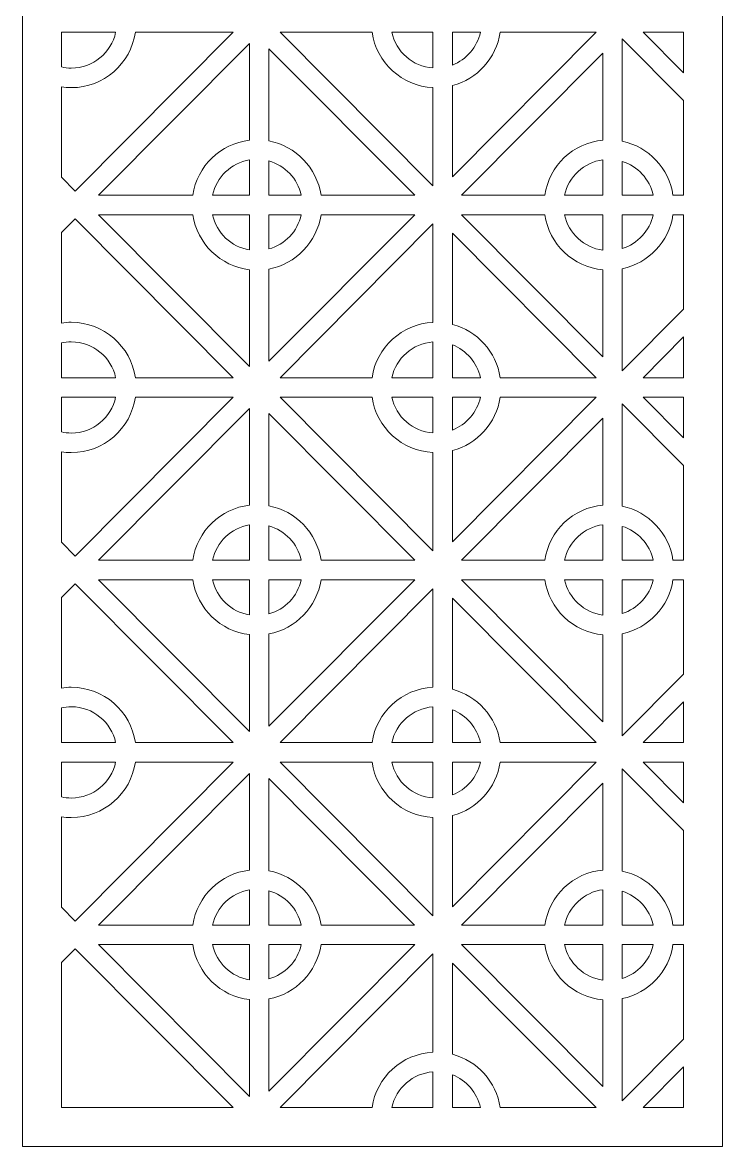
# Model space of a CAD drawing. Header units: centimetres. Extents: x -8.5 to 0.2, y -11.2 to 12.7.
# Drawn here: x -8.54 to -4.64, y -11.21 to -4.96 of the extents above; entities that cross this region are included whole.
import ezdxf

# ---------------------------------------------------------------- set-up
doc = ezdxf.new("R2010")
doc.units = ezdxf.units.CM
doc.header["$MEASUREMENT"] = 0
doc.layers.add('layer 1', color=7, linetype='Continuous')

msp = doc.modelspace()

# ---------------------------------------------------------------- linework, layer by layer
at = {"layer": 'layer 1', "color": 177, "lineweight": 9}
for points, knots in [([(-8.53788, -11.21428), (-8.53788, -11.21428), (-8.53788, 12.68389), (-8.53788, 12.68389), (-8.53788, 12.68389), (-8.53788, 12.68389), (-4.63909, 12.68389), (-4.63909, 12.68389), (-4.63909, 12.68389), (-4.63909, 12.68389), (-4.63909, -11.21428), (-4.63909, -11.21428), (-4.63909, -11.21428), (-4.63909, -11.21428), (-8.53788, -11.21428), (-8.53788, -11.21428)], [0, 0, 0, 0, 0.2, 0.2, 0.2, 0.2, 0.4, 0.4, 0.4, 0.4, 0.6, 0.6, 0.6, 0.6, 1, 1, 1, 1]), ([(-8.01886, -5.01328), (-8.01886, -5.01328), (-8.32128, -5.01328), (-8.32128, -5.01328), (-8.32128, -5.01328), (-8.32128, -5.01328), (-8.32128, -5.20656), (-8.32128, -5.20656), (-8.32128, -5.20656), (-8.3034, -5.2106), (-8.28481, -5.21273), (-8.26573, -5.21273), (-8.26573, -5.21273), (-8.14478, -5.21273), (-8.04366, -5.12732), (-8.01886, -5.01328)], [0, 0, 0, 0, 0.2, 0.2, 0.2, 0.2, 0.4, 0.4, 0.4, 0.4, 0.6, 0.6, 0.6, 0.6, 1, 1, 1, 1]), ([(-8.32128, -5.82058), (-8.32128, -5.82058), (-8.24479, -5.89743), (-8.24479, -5.89743), (-8.24479, -5.89743), (-8.24479, -5.89743), (-7.36465, -5.01328), (-7.36465, -5.01328), (-7.36465, -5.01328), (-7.36465, -5.01328), (-7.90877, -5.01328), (-7.90877, -5.01328), (-7.90877, -5.01328), (-7.93491, -5.18773), (-8.08479, -5.32153), (-8.26573, -5.32153), (-8.26573, -5.32153), (-8.28462, -5.32153), (-8.30317, -5.32007), (-8.32128, -5.31726), (-8.32128, -5.31726), (-8.32128, -5.31726), (-8.32128, -5.82058), (-8.32128, -5.82058)], [0, 0, 0, 0, 0.1428571, 0.1428571, 0.1428571, 0.1428571, 0.2857143, 0.2857143, 0.2857143, 0.2857143, 0.4285714, 0.4285714, 0.4285714, 0.4285714, 0.5714286, 0.5714286, 0.5714286, 0.5714286, 0.7142857, 0.7142857, 0.7142857, 0.7142857, 1, 1, 1, 1]), ([(-6.5912, -5.01328), (-6.5912, -5.01328), (-7.10298, -5.01328), (-7.10298, -5.01328), (-7.10298, -5.01328), (-7.10298, -5.01328), (-6.25171, -5.86845), (-6.25171, -5.86845), (-6.25171, -5.86845), (-6.25171, -5.86845), (-6.25171, -5.3211), (-6.25171, -5.3211), (-6.25171, -5.3211), (-6.42475, -5.31282), (-6.56591, -5.18209), (-6.5912, -5.01328)], [0, 0, 0, 0, 0.2, 0.2, 0.2, 0.2, 0.4, 0.4, 0.4, 0.4, 0.6, 0.6, 0.6, 0.6, 1, 1, 1, 1]), ([(-6.25171, -5.01328), (-6.25171, -5.01328), (-6.48111, -5.01328), (-6.48111, -5.01328), (-6.48111, -5.01328), (-6.45751, -5.12178), (-6.36483, -5.20436), (-6.25171, -5.21212), (-6.25171, -5.21212), (-6.25171, -5.21212), (-6.25171, -5.01328), (-6.25171, -5.01328)], [0, 0, 0, 0, 0.25, 0.25, 0.25, 0.25, 0.5, 0.5, 0.5, 0.5, 1, 1, 1, 1]), ([(-5.98738, -5.01328), (-5.98738, -5.01328), (-6.14341, -5.01328), (-6.14341, -5.01328), (-6.14341, -5.01328), (-6.14341, -5.01328), (-6.14341, -5.19582), (-6.14341, -5.19582), (-6.14341, -5.19582), (-6.06511, -5.16549), (-6.00561, -5.09713), (-5.98738, -5.01328)], [0, 0, 0, 0, 0.25, 0.25, 0.25, 0.25, 0.5, 0.5, 0.5, 0.5, 1, 1, 1, 1]), ([(-5.34272, -5.01328), (-5.34272, -5.01328), (-5.87729, -5.01328), (-5.87729, -5.01328), (-5.87729, -5.01328), (-5.89889, -5.15748), (-6.00505, -5.2739), (-6.14341, -5.30994), (-6.14341, -5.30994), (-6.14341, -5.30994), (-6.14341, -5.81762), (-6.14341, -5.81762), (-6.14341, -5.81762), (-6.14341, -5.81762), (-5.34272, -5.01328), (-5.34272, -5.01328)], [0, 0, 0, 0, 0.2, 0.2, 0.2, 0.2, 0.4, 0.4, 0.4, 0.4, 0.6, 0.6, 0.6, 0.6, 1, 1, 1, 1]), ([(-4.85569, -5.39353), (-4.85569, -5.39353), (-5.19732, -5.05034), (-5.19732, -5.05034), (-5.19732, -5.05034), (-5.19732, -5.05034), (-5.19732, -5.61955), (-5.19732, -5.61955), (-5.19732, -5.61955), (-5.05111, -5.65045), (-4.93745, -5.77024), (-4.91501, -5.92002), (-4.91501, -5.92002), (-4.91501, -5.92002), (-4.85569, -5.92002), (-4.85569, -5.92002), (-4.85569, -5.92002), (-4.85569, -5.92002), (-4.85569, -5.39353), (-4.85569, -5.39353)], [0, 0, 0, 0, 0.1666667, 0.1666667, 0.1666667, 0.1666667, 0.3333333, 0.3333333, 0.3333333, 0.3333333, 0.5, 0.5, 0.5, 0.5, 0.6666667, 0.6666667, 0.6666667, 0.6666667, 1, 1, 1, 1]), ([(-4.85569, -5.01328), (-4.85569, -5.01328), (-5.08105, -5.01328), (-5.08105, -5.01328), (-5.08105, -5.01328), (-5.08105, -5.01328), (-4.85569, -5.23967), (-4.85569, -5.23967), (-4.85569, -5.23967), (-4.85569, -5.23967), (-4.85569, -5.01328), (-4.85569, -5.01328)], [0, 0, 0, 0, 0.25, 0.25, 0.25, 0.25, 0.5, 0.5, 0.5, 0.5, 1, 1, 1, 1]), ([(-8.11411, -5.92002), (-8.11411, -5.92002), (-7.58912, -5.92002), (-7.58912, -5.92002), (-7.58912, -5.92002), (-7.565, -5.75904), (-7.43551, -5.6327), (-7.27348, -5.61415), (-7.27348, -5.61415), (-7.27348, -5.61415), (-7.27348, -5.07555), (-7.27348, -5.07555), (-7.27348, -5.07555), (-7.27348, -5.07555), (-8.11411, -5.92002), (-8.11411, -5.92002)], [0, 0, 0, 0, 0.2, 0.2, 0.2, 0.2, 0.4, 0.4, 0.4, 0.4, 0.6, 0.6, 0.6, 0.6, 1, 1, 1, 1]), ([(-6.87521, -5.92002), (-6.87521, -5.92002), (-6.35353, -5.92002), (-6.35353, -5.92002), (-6.35353, -5.92002), (-6.35353, -5.92002), (-7.16518, -5.10465), (-7.16518, -5.10465), (-7.16518, -5.10465), (-7.16518, -5.10465), (-7.16518, -5.61803), (-7.16518, -5.61803), (-7.16518, -5.61803), (-7.0153, -5.64629), (-6.89804, -5.76763), (-6.87521, -5.92002)], [0, 0, 0, 0, 0.2, 0.2, 0.2, 0.2, 0.4, 0.4, 0.4, 0.4, 0.6, 0.6, 0.6, 0.6, 1, 1, 1, 1]), ([(-6.09218, -5.92002), (-6.09218, -5.92002), (-5.62892, -5.92002), (-5.62892, -5.92002), (-5.62892, -5.92002), (-5.60442, -5.75651), (-5.47121, -5.62874), (-5.30562, -5.61335), (-5.30562, -5.61335), (-5.30562, -5.61335), (-5.30562, -5.12986), (-5.30562, -5.12986), (-5.30562, -5.12986), (-5.30562, -5.12986), (-6.09218, -5.92002), (-6.09218, -5.92002)], [0, 0, 0, 0, 0.2, 0.2, 0.2, 0.2, 0.4, 0.4, 0.4, 0.4, 0.6, 0.6, 0.6, 0.6, 1, 1, 1, 1]), ([(-7.47903, -5.92002), (-7.47903, -5.92002), (-7.27348, -5.92002), (-7.27348, -5.92002), (-7.27348, -5.92002), (-7.27348, -5.92002), (-7.27348, -5.72396), (-7.27348, -5.72396), (-7.27348, -5.72396), (-7.37561, -5.74084), (-7.45711, -5.81924), (-7.47903, -5.92002)], [0, 0, 0, 0, 0.25, 0.25, 0.25, 0.25, 0.5, 0.5, 0.5, 0.5, 1, 1, 1, 1]), ([(-7.16518, -5.92002), (-7.16518, -5.92002), (-6.9853, -5.92002), (-6.9853, -5.92002), (-6.9853, -5.92002), (-7.00535, -5.82784), (-7.07525, -5.75439), (-7.16518, -5.7296), (-7.16518, -5.7296), (-7.16518, -5.7296), (-7.16518, -5.92002), (-7.16518, -5.92002)], [0, 0, 0, 0, 0.25, 0.25, 0.25, 0.25, 0.5, 0.5, 0.5, 0.5, 1, 1, 1, 1]), ([(-5.51882, -5.92002), (-5.51882, -5.92002), (-5.30562, -5.92002), (-5.30562, -5.92002), (-5.30562, -5.92002), (-5.30562, -5.92002), (-5.30562, -5.72281), (-5.30562, -5.72281), (-5.30562, -5.72281), (-5.41131, -5.73695), (-5.49637, -5.81674), (-5.51882, -5.92002)], [0, 0, 0, 0, 0.25, 0.25, 0.25, 0.25, 0.5, 0.5, 0.5, 0.5, 1, 1, 1, 1]), ([(-5.19732, -5.73183), (-5.19732, -5.73183), (-5.19732, -5.92002), (-5.19732, -5.92002), (-5.19732, -5.92002), (-5.19732, -5.92002), (-5.0251, -5.92002), (-5.0251, -5.92002), (-5.0251, -5.92002), (-5.04457, -5.83048), (-5.11108, -5.75859), (-5.19732, -5.73183)], [0, 0, 0, 0, 0.25, 0.25, 0.25, 0.25, 0.5, 0.5, 0.5, 0.5, 1, 1, 1, 1]), ([(-7.90877, -6.93555), (-7.90877, -6.93555), (-7.36454, -6.93555), (-7.36454, -6.93555), (-7.36454, -6.93555), (-7.36454, -6.93555), (-8.24479, -6.05129), (-8.24479, -6.05129), (-8.24479, -6.05129), (-8.24479, -6.05129), (-8.32128, -6.12813), (-8.32128, -6.12813), (-8.32128, -6.12813), (-8.32128, -6.12813), (-8.32128, -6.63157), (-8.32128, -6.63157), (-8.32128, -6.63157), (-8.30317, -6.62876), (-8.28462, -6.6273), (-8.26573, -6.6273), (-8.26573, -6.6273), (-8.08479, -6.6273), (-7.93491, -6.7611), (-7.90877, -6.93555)], [0, 0, 0, 0, 0.1428571, 0.1428571, 0.1428571, 0.1428571, 0.2857143, 0.2857143, 0.2857143, 0.2857143, 0.4285714, 0.4285714, 0.4285714, 0.4285714, 0.5714286, 0.5714286, 0.5714286, 0.5714286, 0.7142857, 0.7142857, 0.7142857, 0.7142857, 1, 1, 1, 1]), ([(-7.58912, -6.02881), (-7.58912, -6.02881), (-8.114, -6.02881), (-8.114, -6.02881), (-8.114, -6.02881), (-8.114, -6.02881), (-7.27348, -6.87317), (-7.27348, -6.87317), (-7.27348, -6.87317), (-7.27348, -6.87317), (-7.27348, -6.33468), (-7.27348, -6.33468), (-7.27348, -6.33468), (-7.43551, -6.31613), (-7.565, -6.18979), (-7.58912, -6.02881)], [0, 0, 0, 0, 0.2, 0.2, 0.2, 0.2, 0.4, 0.4, 0.4, 0.4, 0.6, 0.6, 0.6, 0.6, 1, 1, 1, 1]), ([(-7.27348, -6.02881), (-7.27348, -6.02881), (-7.47903, -6.02881), (-7.47903, -6.02881), (-7.47903, -6.02881), (-7.45711, -6.12959), (-7.37561, -6.20799), (-7.27348, -6.22487), (-7.27348, -6.22487), (-7.27348, -6.22487), (-7.27348, -6.02881), (-7.27348, -6.02881)], [0, 0, 0, 0, 0.25, 0.25, 0.25, 0.25, 0.5, 0.5, 0.5, 0.5, 1, 1, 1, 1]), ([(-6.9853, -6.02881), (-6.9853, -6.02881), (-7.16518, -6.02881), (-7.16518, -6.02881), (-7.16518, -6.02881), (-7.16518, -6.02881), (-7.16518, -6.21923), (-7.16518, -6.21923), (-7.16518, -6.21923), (-7.07525, -6.19445), (-7.00535, -6.12099), (-6.9853, -6.02881)], [0, 0, 0, 0, 0.25, 0.25, 0.25, 0.25, 0.5, 0.5, 0.5, 0.5, 1, 1, 1, 1]), ([(-6.35364, -6.02881), (-6.35364, -6.02881), (-6.87521, -6.02881), (-6.87521, -6.02881), (-6.87521, -6.02881), (-6.89804, -6.1812), (-7.0153, -6.30254), (-7.16518, -6.33081), (-7.16518, -6.33081), (-7.16518, -6.33081), (-7.16518, -6.84406), (-7.16518, -6.84406), (-7.16518, -6.84406), (-7.16518, -6.84406), (-6.35364, -6.02881), (-6.35364, -6.02881)], [0, 0, 0, 0, 0.2, 0.2, 0.2, 0.2, 0.4, 0.4, 0.4, 0.4, 0.6, 0.6, 0.6, 0.6, 1, 1, 1, 1]), ([(-5.62892, -6.02881), (-5.62892, -6.02881), (-6.09207, -6.02881), (-6.09207, -6.02881), (-6.09207, -6.02881), (-6.09207, -6.02881), (-5.30562, -6.81886), (-5.30562, -6.81886), (-5.30562, -6.81886), (-5.30562, -6.81886), (-5.30562, -6.33548), (-5.30562, -6.33548), (-5.30562, -6.33548), (-5.47121, -6.32009), (-5.60442, -6.19232), (-5.62892, -6.02881)], [0, 0, 0, 0, 0.2, 0.2, 0.2, 0.2, 0.4, 0.4, 0.4, 0.4, 0.6, 0.6, 0.6, 0.6, 1, 1, 1, 1]), ([(-5.30562, -6.02881), (-5.30562, -6.02881), (-5.51883, -6.02881), (-5.51883, -6.02881), (-5.51883, -6.02881), (-5.49637, -6.13209), (-5.41131, -6.21188), (-5.30562, -6.22602), (-5.30562, -6.22602), (-5.30562, -6.22602), (-5.30562, -6.02881), (-5.30562, -6.02881)], [0, 0, 0, 0, 0.25, 0.25, 0.25, 0.25, 0.5, 0.5, 0.5, 0.5, 1, 1, 1, 1]), ([(-5.0251, -6.02881), (-5.0251, -6.02881), (-5.19732, -6.02881), (-5.19732, -6.02881), (-5.19732, -6.02881), (-5.19732, -6.02881), (-5.19732, -6.217), (-5.19732, -6.217), (-5.19732, -6.217), (-5.11109, -6.19024), (-5.04457, -6.11835), (-5.0251, -6.02881)], [0, 0, 0, 0, 0.25, 0.25, 0.25, 0.25, 0.5, 0.5, 0.5, 0.5, 1, 1, 1, 1]), ([(-4.85569, -6.02881), (-4.85569, -6.02881), (-4.91501, -6.02881), (-4.91501, -6.02881), (-4.91501, -6.02881), (-4.93745, -6.17859), (-5.05111, -6.29838), (-5.19732, -6.32928), (-5.19732, -6.32928), (-5.19732, -6.32928), (-5.19732, -6.89837), (-5.19732, -6.89837), (-5.19732, -6.89837), (-5.19732, -6.89837), (-4.85569, -6.55518), (-4.85569, -6.55518), (-4.85569, -6.55518), (-4.85569, -6.55518), (-4.85569, -6.02881), (-4.85569, -6.02881)], [0, 0, 0, 0, 0.1666667, 0.1666667, 0.1666667, 0.1666667, 0.3333333, 0.3333333, 0.3333333, 0.3333333, 0.5, 0.5, 0.5, 0.5, 0.6666667, 0.6666667, 0.6666667, 0.6666667, 1, 1, 1, 1]), ([(-7.1031, -6.93555), (-7.1031, -6.93555), (-6.5912, -6.93555), (-6.5912, -6.93555), (-6.5912, -6.93555), (-6.56591, -6.76674), (-6.42475, -6.63601), (-6.25171, -6.62773), (-6.25171, -6.62773), (-6.25171, -6.62773), (-6.25171, -6.08027), (-6.25171, -6.08027), (-6.25171, -6.08027), (-6.25171, -6.08027), (-7.1031, -6.93555), (-7.1031, -6.93555)], [0, 0, 0, 0, 0.2, 0.2, 0.2, 0.2, 0.4, 0.4, 0.4, 0.4, 0.6, 0.6, 0.6, 0.6, 1, 1, 1, 1]), ([(-5.87729, -6.93555), (-5.87729, -6.93555), (-5.34261, -6.93555), (-5.34261, -6.93555), (-5.34261, -6.93555), (-5.34261, -6.93555), (-6.14341, -6.1311), (-6.14341, -6.1311), (-6.14341, -6.1311), (-6.14341, -6.1311), (-6.14341, -6.63889), (-6.14341, -6.63889), (-6.14341, -6.63889), (-6.00505, -6.67493), (-5.89889, -6.79135), (-5.87729, -6.93555)], [0, 0, 0, 0, 0.2, 0.2, 0.2, 0.2, 0.4, 0.4, 0.4, 0.4, 0.6, 0.6, 0.6, 0.6, 1, 1, 1, 1]), ([(-8.32128, -6.93555), (-8.32128, -6.93555), (-8.01886, -6.93555), (-8.01886, -6.93555), (-8.01886, -6.93555), (-8.04366, -6.82151), (-8.14478, -6.73609), (-8.26573, -6.73609), (-8.26573, -6.73609), (-8.28481, -6.73609), (-8.3034, -6.73824), (-8.32128, -6.74227), (-8.32128, -6.74227), (-8.32128, -6.74227), (-8.32128, -6.93555), (-8.32128, -6.93555)], [0, 0, 0, 0, 0.2, 0.2, 0.2, 0.2, 0.4, 0.4, 0.4, 0.4, 0.6, 0.6, 0.6, 0.6, 1, 1, 1, 1]), ([(-6.48111, -6.93555), (-6.48111, -6.93555), (-6.25171, -6.93555), (-6.25171, -6.93555), (-6.25171, -6.93555), (-6.25171, -6.93555), (-6.25171, -6.73671), (-6.25171, -6.73671), (-6.25171, -6.73671), (-6.36483, -6.74447), (-6.45751, -6.82704), (-6.48111, -6.93555)], [0, 0, 0, 0, 0.25, 0.25, 0.25, 0.25, 0.5, 0.5, 0.5, 0.5, 1, 1, 1, 1]), ([(-6.14341, -6.93555), (-6.14341, -6.93555), (-5.98738, -6.93555), (-5.98738, -6.93555), (-5.98738, -6.93555), (-6.00562, -6.8517), (-6.06511, -6.78334), (-6.14341, -6.75301), (-6.14341, -6.75301), (-6.14341, -6.75301), (-6.14341, -6.93555), (-6.14341, -6.93555)], [0, 0, 0, 0, 0.25, 0.25, 0.25, 0.25, 0.5, 0.5, 0.5, 0.5, 1, 1, 1, 1]), ([(-4.85569, -6.70904), (-4.85569, -6.70904), (-5.08116, -6.93555), (-5.08116, -6.93555), (-5.08116, -6.93555), (-5.08116, -6.93555), (-4.85569, -6.93555), (-4.85569, -6.93555), (-4.85569, -6.93555), (-4.85569, -6.93555), (-4.85569, -6.70904), (-4.85569, -6.70904)], [0, 0, 0, 0, 0.25, 0.25, 0.25, 0.25, 0.5, 0.5, 0.5, 0.5, 1, 1, 1, 1]), ([(-8.01886, -7.04434), (-8.01886, -7.04434), (-8.32128, -7.04434), (-8.32128, -7.04434), (-8.32128, -7.04434), (-8.32128, -7.04434), (-8.32128, -7.23763), (-8.32128, -7.23763), (-8.32128, -7.23763), (-8.3034, -7.24166), (-8.28481, -7.2438), (-8.26573, -7.2438), (-8.26573, -7.2438), (-8.14478, -7.2438), (-8.04366, -7.15839), (-8.01886, -7.04434)], [0, 0, 0, 0, 0.2, 0.2, 0.2, 0.2, 0.4, 0.4, 0.4, 0.4, 0.6, 0.6, 0.6, 0.6, 1, 1, 1, 1]), ([(-8.32128, -7.85175), (-8.32128, -7.85175), (-8.24479, -7.9286), (-8.24479, -7.9286), (-8.24479, -7.9286), (-8.24479, -7.9286), (-7.36455, -7.04434), (-7.36455, -7.04434), (-7.36455, -7.04434), (-7.36455, -7.04434), (-7.90877, -7.04434), (-7.90877, -7.04434), (-7.90877, -7.04434), (-7.93491, -7.2188), (-8.08479, -7.3526), (-8.26573, -7.3526), (-8.26573, -7.3526), (-8.28462, -7.3526), (-8.30317, -7.35114), (-8.32128, -7.34832), (-8.32128, -7.34832), (-8.32128, -7.34832), (-8.32128, -7.85175), (-8.32128, -7.85175)], [0, 0, 0, 0, 0.1428571, 0.1428571, 0.1428571, 0.1428571, 0.2857143, 0.2857143, 0.2857143, 0.2857143, 0.4285714, 0.4285714, 0.4285714, 0.4285714, 0.5714286, 0.5714286, 0.5714286, 0.5714286, 0.7142857, 0.7142857, 0.7142857, 0.7142857, 1, 1, 1, 1]), ([(-6.5912, -7.04434), (-6.5912, -7.04434), (-7.10309, -7.04434), (-7.10309, -7.04434), (-7.10309, -7.04434), (-7.10309, -7.04434), (-6.25171, -7.89961), (-6.25171, -7.89961), (-6.25171, -7.89961), (-6.25171, -7.89961), (-6.25171, -7.35217), (-6.25171, -7.35217), (-6.25171, -7.35217), (-6.42475, -7.34388), (-6.56591, -7.21315), (-6.5912, -7.04434)], [0, 0, 0, 0, 0.2, 0.2, 0.2, 0.2, 0.4, 0.4, 0.4, 0.4, 0.6, 0.6, 0.6, 0.6, 1, 1, 1, 1]), ([(-6.25171, -7.04434), (-6.25171, -7.04434), (-6.48111, -7.04434), (-6.48111, -7.04434), (-6.48111, -7.04434), (-6.45751, -7.15285), (-6.36483, -7.23543), (-6.25171, -7.24319), (-6.25171, -7.24319), (-6.25171, -7.24319), (-6.25171, -7.04434), (-6.25171, -7.04434)], [0, 0, 0, 0, 0.25, 0.25, 0.25, 0.25, 0.5, 0.5, 0.5, 0.5, 1, 1, 1, 1]), ([(-5.98738, -7.04434), (-5.98738, -7.04434), (-6.14341, -7.04434), (-6.14341, -7.04434), (-6.14341, -7.04434), (-6.14341, -7.04434), (-6.14341, -7.22688), (-6.14341, -7.22688), (-6.14341, -7.22688), (-6.06511, -7.19656), (-6.00561, -7.12819), (-5.98738, -7.04434)], [0, 0, 0, 0, 0.25, 0.25, 0.25, 0.25, 0.5, 0.5, 0.5, 0.5, 1, 1, 1, 1]), ([(-5.34262, -7.04434), (-5.34262, -7.04434), (-5.87729, -7.04434), (-5.87729, -7.04434), (-5.87729, -7.04434), (-5.89889, -7.18855), (-6.00505, -7.30497), (-6.14341, -7.34101), (-6.14341, -7.34101), (-6.14341, -7.34101), (-6.14341, -7.84879), (-6.14341, -7.84879), (-6.14341, -7.84879), (-6.14341, -7.84879), (-5.34262, -7.04434), (-5.34262, -7.04434)], [0, 0, 0, 0, 0.2, 0.2, 0.2, 0.2, 0.4, 0.4, 0.4, 0.4, 0.6, 0.6, 0.6, 0.6, 1, 1, 1, 1]), ([(-4.85569, -7.04434), (-4.85569, -7.04434), (-5.08115, -7.04434), (-5.08115, -7.04434), (-5.08115, -7.04434), (-5.08115, -7.04434), (-4.85569, -7.27084), (-4.85569, -7.27084), (-4.85569, -7.27084), (-4.85569, -7.27084), (-4.85569, -7.04434), (-4.85569, -7.04434)], [0, 0, 0, 0, 0.25, 0.25, 0.25, 0.25, 0.5, 0.5, 0.5, 0.5, 1, 1, 1, 1]), ([(-8.11401, -7.95108), (-8.11401, -7.95108), (-7.58912, -7.95108), (-7.58912, -7.95108), (-7.58912, -7.95108), (-7.565, -7.7901), (-7.43551, -7.66377), (-7.27348, -7.64521), (-7.27348, -7.64521), (-7.27348, -7.64521), (-7.27348, -7.10672), (-7.27348, -7.10672), (-7.27348, -7.10672), (-7.27348, -7.10672), (-8.11401, -7.95108), (-8.11401, -7.95108)], [0, 0, 0, 0, 0.2, 0.2, 0.2, 0.2, 0.4, 0.4, 0.4, 0.4, 0.6, 0.6, 0.6, 0.6, 1, 1, 1, 1]), ([(-4.85569, -7.4247), (-4.85569, -7.4247), (-5.19732, -7.08151), (-5.19732, -7.08151), (-5.19732, -7.08151), (-5.19732, -7.08151), (-5.19732, -7.65062), (-5.19732, -7.65062), (-5.19732, -7.65062), (-5.05111, -7.68151), (-4.93745, -7.80131), (-4.91501, -7.95108), (-4.91501, -7.95108), (-4.91501, -7.95108), (-4.85569, -7.95108), (-4.85569, -7.95108), (-4.85569, -7.95108), (-4.85569, -7.95108), (-4.85569, -7.4247), (-4.85569, -7.4247)], [0, 0, 0, 0, 0.1666667, 0.1666667, 0.1666667, 0.1666667, 0.3333333, 0.3333333, 0.3333333, 0.3333333, 0.5, 0.5, 0.5, 0.5, 0.6666667, 0.6666667, 0.6666667, 0.6666667, 1, 1, 1, 1]), ([(-6.87521, -7.95108), (-6.87521, -7.95108), (-6.35363, -7.95108), (-6.35363, -7.95108), (-6.35363, -7.95108), (-6.35363, -7.95108), (-7.16518, -7.13582), (-7.16518, -7.13582), (-7.16518, -7.13582), (-7.16518, -7.13582), (-7.16518, -7.64909), (-7.16518, -7.64909), (-7.16518, -7.64909), (-7.0153, -7.67736), (-6.89804, -7.7987), (-6.87521, -7.95108)], [0, 0, 0, 0, 0.2, 0.2, 0.2, 0.2, 0.4, 0.4, 0.4, 0.4, 0.6, 0.6, 0.6, 0.6, 1, 1, 1, 1]), ([(-6.09208, -7.95108), (-6.09208, -7.95108), (-5.62892, -7.95108), (-5.62892, -7.95108), (-5.62892, -7.95108), (-5.60442, -7.78757), (-5.47121, -7.6598), (-5.30562, -7.64441), (-5.30562, -7.64441), (-5.30562, -7.64441), (-5.30562, -7.16103), (-5.30562, -7.16103), (-5.30562, -7.16103), (-5.30562, -7.16103), (-6.09208, -7.95108), (-6.09208, -7.95108)], [0, 0, 0, 0, 0.2, 0.2, 0.2, 0.2, 0.4, 0.4, 0.4, 0.4, 0.6, 0.6, 0.6, 0.6, 1, 1, 1, 1]), ([(-7.47903, -7.95108), (-7.47903, -7.95108), (-7.27348, -7.95108), (-7.27348, -7.95108), (-7.27348, -7.95108), (-7.27348, -7.95108), (-7.27348, -7.75503), (-7.27348, -7.75503), (-7.27348, -7.75503), (-7.37561, -7.77191), (-7.45711, -7.85031), (-7.47903, -7.95108)], [0, 0, 0, 0, 0.25, 0.25, 0.25, 0.25, 0.5, 0.5, 0.5, 0.5, 1, 1, 1, 1]), ([(-5.51882, -7.95108), (-5.51882, -7.95108), (-5.30562, -7.95108), (-5.30562, -7.95108), (-5.30562, -7.95108), (-5.30562, -7.95108), (-5.30562, -7.75388), (-5.30562, -7.75388), (-5.30562, -7.75388), (-5.41131, -7.76801), (-5.49637, -7.8478), (-5.51882, -7.95108)], [0, 0, 0, 0, 0.25, 0.25, 0.25, 0.25, 0.5, 0.5, 0.5, 0.5, 1, 1, 1, 1]), ([(-7.16518, -7.95108), (-7.16518, -7.95108), (-6.9853, -7.95108), (-6.9853, -7.95108), (-6.9853, -7.95108), (-7.00535, -7.85891), (-7.07525, -7.78545), (-7.16518, -7.76067), (-7.16518, -7.76067), (-7.16518, -7.76067), (-7.16518, -7.95108), (-7.16518, -7.95108)], [0, 0, 0, 0, 0.25, 0.25, 0.25, 0.25, 0.5, 0.5, 0.5, 0.5, 1, 1, 1, 1]), ([(-5.19732, -7.7629), (-5.19732, -7.7629), (-5.19732, -7.95108), (-5.19732, -7.95108), (-5.19732, -7.95108), (-5.19732, -7.95108), (-5.0251, -7.95108), (-5.0251, -7.95108), (-5.0251, -7.95108), (-5.04457, -7.86154), (-5.11108, -7.78965), (-5.19732, -7.7629)], [0, 0, 0, 0, 0.25, 0.25, 0.25, 0.25, 0.5, 0.5, 0.5, 0.5, 1, 1, 1, 1]), ([(-7.58912, -8.05988), (-7.58912, -8.05988), (-8.1141, -8.05988), (-8.1141, -8.05988), (-8.1141, -8.05988), (-8.1141, -8.05988), (-7.27348, -8.90434), (-7.27348, -8.90434), (-7.27348, -8.90434), (-7.27348, -8.90434), (-7.27348, -8.36575), (-7.27348, -8.36575), (-7.27348, -8.36575), (-7.43551, -8.34719), (-7.565, -8.22086), (-7.58912, -8.05988)], [0, 0, 0, 0, 0.2, 0.2, 0.2, 0.2, 0.4, 0.4, 0.4, 0.4, 0.6, 0.6, 0.6, 0.6, 1, 1, 1, 1]), ([(-7.27348, -8.05988), (-7.27348, -8.05988), (-7.47903, -8.05988), (-7.47903, -8.05988), (-7.47903, -8.05988), (-7.45711, -8.16065), (-7.37561, -8.23905), (-7.27348, -8.25594), (-7.27348, -8.25594), (-7.27348, -8.25594), (-7.27348, -8.05988), (-7.27348, -8.05988)], [0, 0, 0, 0, 0.25, 0.25, 0.25, 0.25, 0.5, 0.5, 0.5, 0.5, 1, 1, 1, 1]), ([(-6.9853, -8.05988), (-6.9853, -8.05988), (-7.16518, -8.05988), (-7.16518, -8.05988), (-7.16518, -8.05988), (-7.16518, -8.05988), (-7.16518, -8.2503), (-7.16518, -8.2503), (-7.16518, -8.2503), (-7.07525, -8.22551), (-7.00535, -8.15205), (-6.9853, -8.05988)], [0, 0, 0, 0, 0.25, 0.25, 0.25, 0.25, 0.5, 0.5, 0.5, 0.5, 1, 1, 1, 1]), ([(-6.35354, -8.05988), (-6.35354, -8.05988), (-6.87521, -8.05988), (-6.87521, -8.05988), (-6.87521, -8.05988), (-6.89804, -8.21226), (-7.0153, -8.3336), (-7.16518, -8.36187), (-7.16518, -8.36187), (-7.16518, -8.36187), (-7.16518, -8.87523), (-7.16518, -8.87523), (-7.16518, -8.87523), (-7.16518, -8.87523), (-6.35354, -8.05988), (-6.35354, -8.05988)], [0, 0, 0, 0, 0.2, 0.2, 0.2, 0.2, 0.4, 0.4, 0.4, 0.4, 0.6, 0.6, 0.6, 0.6, 1, 1, 1, 1]), ([(-5.62892, -8.05988), (-5.62892, -8.05988), (-6.09217, -8.05988), (-6.09217, -8.05988), (-6.09217, -8.05988), (-6.09217, -8.05988), (-5.30562, -8.85003), (-5.30562, -8.85003), (-5.30562, -8.85003), (-5.30562, -8.85003), (-5.30562, -8.36655), (-5.30562, -8.36655), (-5.30562, -8.36655), (-5.47121, -8.35116), (-5.60442, -8.22339), (-5.62892, -8.05988)], [0, 0, 0, 0, 0.2, 0.2, 0.2, 0.2, 0.4, 0.4, 0.4, 0.4, 0.6, 0.6, 0.6, 0.6, 1, 1, 1, 1]), ([(-5.30562, -8.05988), (-5.30562, -8.05988), (-5.51883, -8.05988), (-5.51883, -8.05988), (-5.51883, -8.05988), (-5.49637, -8.16316), (-5.41131, -8.24295), (-5.30562, -8.25709), (-5.30562, -8.25709), (-5.30562, -8.25709), (-5.30562, -8.05988), (-5.30562, -8.05988)], [0, 0, 0, 0, 0.25, 0.25, 0.25, 0.25, 0.5, 0.5, 0.5, 0.5, 1, 1, 1, 1]), ([(-5.0251, -8.05988), (-5.0251, -8.05988), (-5.19732, -8.05988), (-5.19732, -8.05988), (-5.19732, -8.05988), (-5.19732, -8.05988), (-5.19732, -8.24807), (-5.19732, -8.24807), (-5.19732, -8.24807), (-5.11109, -8.22131), (-5.04457, -8.14942), (-5.0251, -8.05988)], [0, 0, 0, 0, 0.25, 0.25, 0.25, 0.25, 0.5, 0.5, 0.5, 0.5, 1, 1, 1, 1]), ([(-4.85569, -8.05988), (-4.85569, -8.05988), (-4.91501, -8.05988), (-4.91501, -8.05988), (-4.91501, -8.05988), (-4.93745, -8.20966), (-5.05111, -8.32945), (-5.19732, -8.36035), (-5.19732, -8.36035), (-5.19732, -8.36035), (-5.19732, -8.92954), (-5.19732, -8.92954), (-5.19732, -8.92954), (-5.19732, -8.92954), (-4.85569, -8.58635), (-4.85569, -8.58635), (-4.85569, -8.58635), (-4.85569, -8.58635), (-4.85569, -8.05988), (-4.85569, -8.05988)], [0, 0, 0, 0, 0.1666667, 0.1666667, 0.1666667, 0.1666667, 0.3333333, 0.3333333, 0.3333333, 0.3333333, 0.5, 0.5, 0.5, 0.5, 0.6666667, 0.6666667, 0.6666667, 0.6666667, 1, 1, 1, 1]), ([(-7.90877, -8.96662), (-7.90877, -8.96662), (-7.36464, -8.96662), (-7.36464, -8.96662), (-7.36464, -8.96662), (-7.36464, -8.96662), (-8.24479, -8.08245), (-8.24479, -8.08245), (-8.24479, -8.08245), (-8.24479, -8.08245), (-8.32128, -8.1593), (-8.32128, -8.1593), (-8.32128, -8.1593), (-8.32128, -8.1593), (-8.32128, -8.66264), (-8.32128, -8.66264), (-8.32128, -8.66264), (-8.30317, -8.65983), (-8.28462, -8.65836), (-8.26573, -8.65836), (-8.26573, -8.65836), (-8.08479, -8.65836), (-7.93491, -8.79216), (-7.90877, -8.96662)], [0, 0, 0, 0, 0.1428571, 0.1428571, 0.1428571, 0.1428571, 0.2857143, 0.2857143, 0.2857143, 0.2857143, 0.4285714, 0.4285714, 0.4285714, 0.4285714, 0.5714286, 0.5714286, 0.5714286, 0.5714286, 0.7142857, 0.7142857, 0.7142857, 0.7142857, 1, 1, 1, 1]), ([(-7.103, -8.96662), (-7.103, -8.96662), (-6.5912, -8.96662), (-6.5912, -8.96662), (-6.5912, -8.96662), (-6.56591, -8.79781), (-6.42475, -8.66708), (-6.25171, -8.6588), (-6.25171, -8.6588), (-6.25171, -8.6588), (-6.25171, -8.11144), (-6.25171, -8.11144), (-6.25171, -8.11144), (-6.25171, -8.11144), (-7.103, -8.96662), (-7.103, -8.96662)], [0, 0, 0, 0, 0.2, 0.2, 0.2, 0.2, 0.4, 0.4, 0.4, 0.4, 0.6, 0.6, 0.6, 0.6, 1, 1, 1, 1]), ([(-5.87729, -8.96662), (-5.87729, -8.96662), (-5.34271, -8.96662), (-5.34271, -8.96662), (-5.34271, -8.96662), (-5.34271, -8.96662), (-6.14341, -8.16227), (-6.14341, -8.16227), (-6.14341, -8.16227), (-6.14341, -8.16227), (-6.14341, -8.66996), (-6.14341, -8.66996), (-6.14341, -8.66996), (-6.00505, -8.706), (-5.89889, -8.82241), (-5.87729, -8.96662)], [0, 0, 0, 0, 0.2, 0.2, 0.2, 0.2, 0.4, 0.4, 0.4, 0.4, 0.6, 0.6, 0.6, 0.6, 1, 1, 1, 1]), ([(-4.85569, -8.74021), (-4.85569, -8.74021), (-5.08106, -8.96662), (-5.08106, -8.96662), (-5.08106, -8.96662), (-5.08106, -8.96662), (-4.85569, -8.96662), (-4.85569, -8.96662), (-4.85569, -8.96662), (-4.85569, -8.96662), (-4.85569, -8.74021), (-4.85569, -8.74021)], [0, 0, 0, 0, 0.25, 0.25, 0.25, 0.25, 0.5, 0.5, 0.5, 0.5, 1, 1, 1, 1]), ([(-8.32128, -8.96662), (-8.32128, -8.96662), (-8.01886, -8.96662), (-8.01886, -8.96662), (-8.01886, -8.96662), (-8.04366, -8.85258), (-8.14478, -8.76716), (-8.26573, -8.76716), (-8.26573, -8.76716), (-8.28481, -8.76716), (-8.3034, -8.7693), (-8.32128, -8.77333), (-8.32128, -8.77333), (-8.32128, -8.77333), (-8.32128, -8.96662), (-8.32128, -8.96662)], [0, 0, 0, 0, 0.2, 0.2, 0.2, 0.2, 0.4, 0.4, 0.4, 0.4, 0.6, 0.6, 0.6, 0.6, 1, 1, 1, 1]), ([(-6.48111, -8.96662), (-6.48111, -8.96662), (-6.25171, -8.96662), (-6.25171, -8.96662), (-6.25171, -8.96662), (-6.25171, -8.96662), (-6.25171, -8.76778), (-6.25171, -8.76778), (-6.25171, -8.76778), (-6.36483, -8.77554), (-6.45751, -8.85811), (-6.48111, -8.96662)], [0, 0, 0, 0, 0.25, 0.25, 0.25, 0.25, 0.5, 0.5, 0.5, 0.5, 1, 1, 1, 1]), ([(-6.14341, -8.96662), (-6.14341, -8.96662), (-5.98738, -8.96662), (-5.98738, -8.96662), (-5.98738, -8.96662), (-6.00562, -8.88277), (-6.06511, -8.81441), (-6.14341, -8.78408), (-6.14341, -8.78408), (-6.14341, -8.78408), (-6.14341, -8.96662), (-6.14341, -8.96662)], [0, 0, 0, 0, 0.25, 0.25, 0.25, 0.25, 0.5, 0.5, 0.5, 0.5, 1, 1, 1, 1]), ([(-8.01886, -9.07541), (-8.01886, -9.07541), (-8.32128, -9.07541), (-8.32128, -9.07541), (-8.32128, -9.07541), (-8.32128, -9.07541), (-8.32128, -9.2687), (-8.32128, -9.2687), (-8.32128, -9.2687), (-8.3034, -9.27273), (-8.28481, -9.27487), (-8.26573, -9.27487), (-8.26573, -9.27487), (-8.14478, -9.27487), (-8.04366, -9.18945), (-8.01886, -9.07541)], [0, 0, 0, 0, 0.2, 0.2, 0.2, 0.2, 0.4, 0.4, 0.4, 0.4, 0.6, 0.6, 0.6, 0.6, 1, 1, 1, 1]), ([(-8.32128, -9.88292), (-8.32128, -9.88292), (-8.24479, -9.95976), (-8.24479, -9.95976), (-8.24479, -9.95976), (-8.24479, -9.95976), (-7.36445, -9.07541), (-7.36445, -9.07541), (-7.36445, -9.07541), (-7.36445, -9.07541), (-7.90877, -9.07541), (-7.90877, -9.07541), (-7.90877, -9.07541), (-7.93491, -9.24987), (-8.08479, -9.38366), (-8.26573, -9.38366), (-8.26573, -9.38366), (-8.28462, -9.38366), (-8.30317, -9.3822), (-8.32128, -9.37939), (-8.32128, -9.37939), (-8.32128, -9.37939), (-8.32128, -9.88292), (-8.32128, -9.88292)], [0, 0, 0, 0, 0.1428571, 0.1428571, 0.1428571, 0.1428571, 0.2857143, 0.2857143, 0.2857143, 0.2857143, 0.4285714, 0.4285714, 0.4285714, 0.4285714, 0.5714286, 0.5714286, 0.5714286, 0.5714286, 0.7142857, 0.7142857, 0.7142857, 0.7142857, 1, 1, 1, 1]), ([(-6.5912, -9.07541), (-6.5912, -9.07541), (-7.10319, -9.07541), (-7.10319, -9.07541), (-7.10319, -9.07541), (-7.10319, -9.07541), (-6.25171, -9.93078), (-6.25171, -9.93078), (-6.25171, -9.93078), (-6.25171, -9.93078), (-6.25171, -9.38323), (-6.25171, -9.38323), (-6.25171, -9.38323), (-6.42475, -9.37495), (-6.56591, -9.24422), (-6.5912, -9.07541)], [0, 0, 0, 0, 0.2, 0.2, 0.2, 0.2, 0.4, 0.4, 0.4, 0.4, 0.6, 0.6, 0.6, 0.6, 1, 1, 1, 1]), ([(-6.25171, -9.07541), (-6.25171, -9.07541), (-6.48111, -9.07541), (-6.48111, -9.07541), (-6.48111, -9.07541), (-6.45751, -9.18392), (-6.36483, -9.26649), (-6.25171, -9.27425), (-6.25171, -9.27425), (-6.25171, -9.27425), (-6.25171, -9.07541), (-6.25171, -9.07541)], [0, 0, 0, 0, 0.25, 0.25, 0.25, 0.25, 0.5, 0.5, 0.5, 0.5, 1, 1, 1, 1]), ([(-5.98738, -9.07541), (-5.98738, -9.07541), (-6.14341, -9.07541), (-6.14341, -9.07541), (-6.14341, -9.07541), (-6.14341, -9.07541), (-6.14341, -9.25795), (-6.14341, -9.25795), (-6.14341, -9.25795), (-6.06511, -9.22762), (-6.00561, -9.15926), (-5.98738, -9.07541)], [0, 0, 0, 0, 0.25, 0.25, 0.25, 0.25, 0.5, 0.5, 0.5, 0.5, 1, 1, 1, 1]), ([(-5.34252, -9.07541), (-5.34252, -9.07541), (-5.87729, -9.07541), (-5.87729, -9.07541), (-5.87729, -9.07541), (-5.89889, -9.21962), (-6.00505, -9.33603), (-6.14341, -9.37207), (-6.14341, -9.37207), (-6.14341, -9.37207), (-6.14341, -9.87995), (-6.14341, -9.87995), (-6.14341, -9.87995), (-6.14341, -9.87995), (-5.34252, -9.07541), (-5.34252, -9.07541)], [0, 0, 0, 0, 0.2, 0.2, 0.2, 0.2, 0.4, 0.4, 0.4, 0.4, 0.6, 0.6, 0.6, 0.6, 1, 1, 1, 1]), ([(-4.85569, -9.45587), (-4.85569, -9.45587), (-5.19732, -9.11268), (-5.19732, -9.11268), (-5.19732, -9.11268), (-5.19732, -9.11268), (-5.19732, -9.68168), (-5.19732, -9.68168), (-5.19732, -9.68168), (-5.05111, -9.71258), (-4.93745, -9.83238), (-4.91501, -9.98215), (-4.91501, -9.98215), (-4.91501, -9.98215), (-4.85569, -9.98215), (-4.85569, -9.98215), (-4.85569, -9.98215), (-4.85569, -9.98215), (-4.85569, -9.45587), (-4.85569, -9.45587)], [0, 0, 0, 0, 0.1666667, 0.1666667, 0.1666667, 0.1666667, 0.3333333, 0.3333333, 0.3333333, 0.3333333, 0.5, 0.5, 0.5, 0.5, 0.6666667, 0.6666667, 0.6666667, 0.6666667, 1, 1, 1, 1]), ([(-4.85569, -9.07541), (-4.85569, -9.07541), (-5.08125, -9.07541), (-5.08125, -9.07541), (-5.08125, -9.07541), (-5.08125, -9.07541), (-4.85569, -9.30201), (-4.85569, -9.30201), (-4.85569, -9.30201), (-4.85569, -9.30201), (-4.85569, -9.07541), (-4.85569, -9.07541)], [0, 0, 0, 0, 0.25, 0.25, 0.25, 0.25, 0.5, 0.5, 0.5, 0.5, 1, 1, 1, 1]), ([(-7.58912, -9.98215), (-7.565, -9.82117), (-7.43551, -9.69484), (-7.27348, -9.67628), (-7.27348, -9.67628), (-7.27348, -9.67628), (-7.27348, -9.13788), (-7.27348, -9.13788), (-7.27348, -9.13788), (-7.27348, -9.13788), (-8.11391, -9.98215), (-8.11391, -9.98215), (-8.11391, -9.98215), (-8.11391, -9.98215), (-7.58912, -9.98215), (-7.58912, -9.98215)], [0, 0, 0, 0, 0.2, 0.2, 0.2, 0.2, 0.4, 0.4, 0.4, 0.4, 0.6, 0.6, 0.6, 0.6, 1, 1, 1, 1]), ([(-7.16518, -9.68016), (-7.0153, -9.70843), (-6.89804, -9.82976), (-6.87521, -9.98215), (-6.87521, -9.98215), (-6.87521, -9.98215), (-6.35373, -9.98215), (-6.35373, -9.98215), (-6.35373, -9.98215), (-6.35373, -9.98215), (-7.16518, -9.16699), (-7.16518, -9.16699), (-7.16518, -9.16699), (-7.16518, -9.16699), (-7.16518, -9.68016), (-7.16518, -9.68016)], [0, 0, 0, 0, 0.2, 0.2, 0.2, 0.2, 0.4, 0.4, 0.4, 0.4, 0.6, 0.6, 0.6, 0.6, 1, 1, 1, 1]), ([(-6.09198, -9.98215), (-6.09198, -9.98215), (-5.62892, -9.98215), (-5.62892, -9.98215), (-5.62892, -9.98215), (-5.60442, -9.81864), (-5.47121, -9.69087), (-5.30562, -9.67548), (-5.30562, -9.67548), (-5.30562, -9.67548), (-5.30562, -9.19219), (-5.30562, -9.19219), (-5.30562, -9.19219), (-5.30562, -9.19219), (-6.09198, -9.98215), (-6.09198, -9.98215)], [0, 0, 0, 0, 0.2, 0.2, 0.2, 0.2, 0.4, 0.4, 0.4, 0.4, 0.6, 0.6, 0.6, 0.6, 1, 1, 1, 1]), ([(-7.47903, -9.98215), (-7.47903, -9.98215), (-7.27348, -9.98215), (-7.27348, -9.98215), (-7.27348, -9.98215), (-7.27348, -9.98215), (-7.27348, -9.78609), (-7.27348, -9.78609), (-7.27348, -9.78609), (-7.37561, -9.80298), (-7.45711, -9.88138), (-7.47903, -9.98215)], [0, 0, 0, 0, 0.25, 0.25, 0.25, 0.25, 0.5, 0.5, 0.5, 0.5, 1, 1, 1, 1]), ([(-7.16518, -9.98215), (-7.16518, -9.98215), (-6.9853, -9.98215), (-6.9853, -9.98215), (-6.9853, -9.98215), (-7.00535, -9.88998), (-7.07525, -9.81652), (-7.16518, -9.79173), (-7.16518, -9.79173), (-7.16518, -9.79173), (-7.16518, -9.98215), (-7.16518, -9.98215)], [0, 0, 0, 0, 0.25, 0.25, 0.25, 0.25, 0.5, 0.5, 0.5, 0.5, 1, 1, 1, 1]), ([(-5.51882, -9.98215), (-5.51882, -9.98215), (-5.30562, -9.98215), (-5.30562, -9.98215), (-5.30562, -9.98215), (-5.30562, -9.98215), (-5.30562, -9.78494), (-5.30562, -9.78494), (-5.30562, -9.78494), (-5.41131, -9.79908), (-5.49637, -9.87887), (-5.51882, -9.98215)], [0, 0, 0, 0, 0.25, 0.25, 0.25, 0.25, 0.5, 0.5, 0.5, 0.5, 1, 1, 1, 1]), ([(-5.19732, -9.79396), (-5.19732, -9.79396), (-5.19732, -9.98215), (-5.19732, -9.98215), (-5.19732, -9.98215), (-5.19732, -9.98215), (-5.0251, -9.98215), (-5.0251, -9.98215), (-5.0251, -9.98215), (-5.04457, -9.89261), (-5.11108, -9.82072), (-5.19732, -9.79396)], [0, 0, 0, 0, 0.25, 0.25, 0.25, 0.25, 0.5, 0.5, 0.5, 0.5, 1, 1, 1, 1]), ([(-8.32128, -10.99768), (-8.32128, -10.99768), (-7.36475, -10.99768), (-7.36475, -10.99768), (-7.36475, -10.99768), (-7.36475, -10.99768), (-8.24479, -10.11362), (-8.24479, -10.11362), (-8.24479, -10.11362), (-8.24479, -10.11362), (-8.32128, -10.19047), (-8.32128, -10.19047), (-8.32128, -10.19047), (-8.32128, -10.19047), (-8.32128, -10.99768), (-8.32128, -10.99768)], [0, 0, 0, 0, 0.2, 0.2, 0.2, 0.2, 0.4, 0.4, 0.4, 0.4, 0.6, 0.6, 0.6, 0.6, 1, 1, 1, 1]), ([(-7.27348, -10.39682), (-7.43551, -10.37826), (-7.565, -10.25192), (-7.58912, -10.09094), (-7.58912, -10.09094), (-7.58912, -10.09094), (-8.1142, -10.09094), (-8.1142, -10.09094), (-8.1142, -10.09094), (-8.1142, -10.09094), (-7.27348, -10.9355), (-7.27348, -10.9355), (-7.27348, -10.9355), (-7.27348, -10.9355), (-7.27348, -10.39682), (-7.27348, -10.39682)], [0, 0, 0, 0, 0.2, 0.2, 0.2, 0.2, 0.4, 0.4, 0.4, 0.4, 0.6, 0.6, 0.6, 0.6, 1, 1, 1, 1]), ([(-7.27348, -10.09094), (-7.27348, -10.09094), (-7.47903, -10.09094), (-7.47903, -10.09094), (-7.47903, -10.09094), (-7.45711, -10.19172), (-7.37561, -10.27012), (-7.27348, -10.287), (-7.27348, -10.287), (-7.27348, -10.287), (-7.27348, -10.09094), (-7.27348, -10.09094)], [0, 0, 0, 0, 0.25, 0.25, 0.25, 0.25, 0.5, 0.5, 0.5, 0.5, 1, 1, 1, 1]), ([(-6.9853, -10.09094), (-6.9853, -10.09094), (-7.16518, -10.09094), (-7.16518, -10.09094), (-7.16518, -10.09094), (-7.16518, -10.09094), (-7.16518, -10.28136), (-7.16518, -10.28136), (-7.16518, -10.28136), (-7.07525, -10.25657), (-7.00535, -10.18312), (-6.9853, -10.09094)], [0, 0, 0, 0, 0.25, 0.25, 0.25, 0.25, 0.5, 0.5, 0.5, 0.5, 1, 1, 1, 1]), ([(-6.87521, -10.09094), (-6.89804, -10.24333), (-7.0153, -10.36467), (-7.16518, -10.39293), (-7.16518, -10.39293), (-7.16518, -10.39293), (-7.16518, -10.9064), (-7.16518, -10.9064), (-7.16518, -10.9064), (-7.16518, -10.9064), (-6.35344, -10.09094), (-6.35344, -10.09094), (-6.35344, -10.09094), (-6.35344, -10.09094), (-6.87521, -10.09094), (-6.87521, -10.09094)], [0, 0, 0, 0, 0.2, 0.2, 0.2, 0.2, 0.4, 0.4, 0.4, 0.4, 0.6, 0.6, 0.6, 0.6, 1, 1, 1, 1]), ([(-5.62892, -10.09094), (-5.62892, -10.09094), (-6.09227, -10.09094), (-6.09227, -10.09094), (-6.09227, -10.09094), (-6.09227, -10.09094), (-5.30562, -10.88119), (-5.30562, -10.88119), (-5.30562, -10.88119), (-5.30562, -10.88119), (-5.30562, -10.39761), (-5.30562, -10.39761), (-5.30562, -10.39761), (-5.47121, -10.38222), (-5.60442, -10.25446), (-5.62892, -10.09094)], [0, 0, 0, 0, 0.2, 0.2, 0.2, 0.2, 0.4, 0.4, 0.4, 0.4, 0.6, 0.6, 0.6, 0.6, 1, 1, 1, 1]), ([(-5.30562, -10.09094), (-5.30562, -10.09094), (-5.51882, -10.09094), (-5.51882, -10.09094), (-5.51882, -10.09094), (-5.49637, -10.19423), (-5.41131, -10.27401), (-5.30562, -10.28815), (-5.30562, -10.28815), (-5.30562, -10.28815), (-5.30562, -10.09094), (-5.30562, -10.09094)], [0, 0, 0, 0, 0.25, 0.25, 0.25, 0.25, 0.5, 0.5, 0.5, 0.5, 1, 1, 1, 1]), ([(-5.0251, -10.09094), (-5.0251, -10.09094), (-5.19732, -10.09094), (-5.19732, -10.09094), (-5.19732, -10.09094), (-5.19732, -10.09094), (-5.19732, -10.27913), (-5.19732, -10.27913), (-5.19732, -10.27913), (-5.11109, -10.25237), (-5.04457, -10.18048), (-5.0251, -10.09094)], [0, 0, 0, 0, 0.25, 0.25, 0.25, 0.25, 0.5, 0.5, 0.5, 0.5, 1, 1, 1, 1]), ([(-4.85569, -10.09094), (-4.85569, -10.09094), (-4.91501, -10.09094), (-4.91501, -10.09094), (-4.91501, -10.09094), (-4.93745, -10.24072), (-5.05111, -10.36051), (-5.19732, -10.39141), (-5.19732, -10.39141), (-5.19732, -10.39141), (-5.19732, -10.96071), (-5.19732, -10.96071), (-5.19732, -10.96071), (-5.19732, -10.96071), (-4.85569, -10.61752), (-4.85569, -10.61752), (-4.85569, -10.61752), (-4.85569, -10.61752), (-4.85569, -10.09094), (-4.85569, -10.09094)], [0, 0, 0, 0, 0.1666667, 0.1666667, 0.1666667, 0.1666667, 0.3333333, 0.3333333, 0.3333333, 0.3333333, 0.5, 0.5, 0.5, 0.5, 0.6666667, 0.6666667, 0.6666667, 0.6666667, 1, 1, 1, 1]), ([(-7.10289, -10.99768), (-7.10289, -10.99768), (-6.5912, -10.99768), (-6.5912, -10.99768), (-6.5912, -10.99768), (-6.56591, -10.82887), (-6.42475, -10.69815), (-6.25171, -10.68986), (-6.25171, -10.68986), (-6.25171, -10.68986), (-6.25171, -10.14261), (-6.25171, -10.14261), (-6.25171, -10.14261), (-6.25171, -10.14261), (-7.10289, -10.99768), (-7.10289, -10.99768)], [0, 0, 0, 0, 0.2, 0.2, 0.2, 0.2, 0.4, 0.4, 0.4, 0.4, 0.6, 0.6, 0.6, 0.6, 1, 1, 1, 1]), ([(-5.87729, -10.99768), (-5.87729, -10.99768), (-5.34281, -10.99768), (-5.34281, -10.99768), (-5.34281, -10.99768), (-5.34281, -10.99768), (-6.14341, -10.19343), (-6.14341, -10.19343), (-6.14341, -10.19343), (-6.14341, -10.19343), (-6.14341, -10.70102), (-6.14341, -10.70102), (-6.14341, -10.70102), (-6.00505, -10.73706), (-5.89889, -10.85348), (-5.87729, -10.99768)], [0, 0, 0, 0, 0.2, 0.2, 0.2, 0.2, 0.4, 0.4, 0.4, 0.4, 0.6, 0.6, 0.6, 0.6, 1, 1, 1, 1]), ([(-6.48111, -10.99768), (-6.48111, -10.99768), (-6.25171, -10.99768), (-6.25171, -10.99768), (-6.25171, -10.99768), (-6.25171, -10.99768), (-6.25171, -10.79884), (-6.25171, -10.79884), (-6.25171, -10.79884), (-6.36483, -10.8066), (-6.45751, -10.88918), (-6.48111, -10.99768)], [0, 0, 0, 0, 0.25, 0.25, 0.25, 0.25, 0.5, 0.5, 0.5, 0.5, 1, 1, 1, 1]), ([(-6.14341, -10.99768), (-6.14341, -10.99768), (-5.98738, -10.99768), (-5.98738, -10.99768), (-5.98738, -10.99768), (-6.00561, -10.91383), (-6.06511, -10.84547), (-6.14341, -10.81514), (-6.14341, -10.81514), (-6.14341, -10.81514), (-6.14341, -10.99768), (-6.14341, -10.99768)], [0, 0, 0, 0, 0.25, 0.25, 0.25, 0.25, 0.5, 0.5, 0.5, 0.5, 1, 1, 1, 1]), ([(-4.85569, -10.77138), (-4.85569, -10.77138), (-5.08096, -10.99768), (-5.08096, -10.99768), (-5.08096, -10.99768), (-5.08096, -10.99768), (-4.85569, -10.99768), (-4.85569, -10.99768), (-4.85569, -10.99768), (-4.85569, -10.99768), (-4.85569, -10.77138), (-4.85569, -10.77138)], [0, 0, 0, 0, 0.25, 0.25, 0.25, 0.25, 0.5, 0.5, 0.5, 0.5, 1, 1, 1, 1])]:
    msp.add_open_spline(points, degree=3, knots=knots, dxfattribs=at)

doc.saveas('drawing.dxf')
